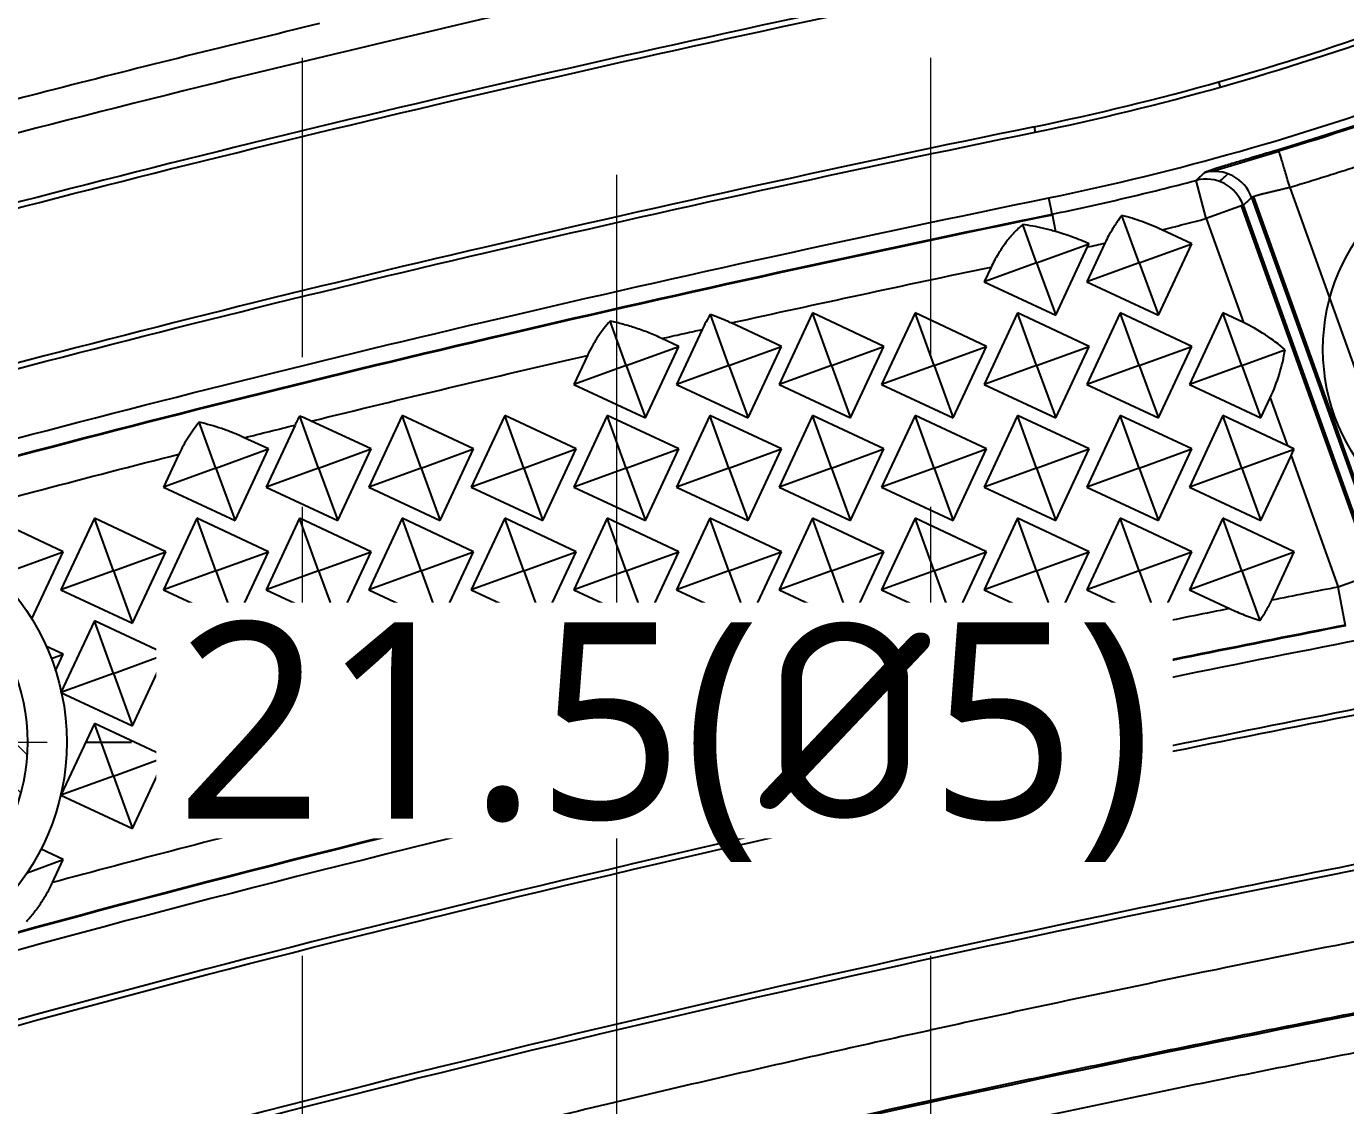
# Model space of a CAD drawing. Header units: millimetres. Extents: x 2519 to 3162, y 2051 to 2506.
# Drawn here: x 2780.9 to 2797.7, y 2296.42 to 2310.16 of the extents above; entities that cross this region are included whole.
import ezdxf
from ezdxf.enums import TextEntityAlignment as Align
from ezdxf.lldxf.tags import DXFTag

# ---------------------------------------------------------------- set-up
doc = ezdxf.new("R2010")
doc.units = ezdxf.units.MM
doc.linetypes.add('CENTER', pattern=[50.8, 31.75, -6.35, 6.35, -6.35])
doc.linetypes.add('HIDDEN', pattern=[9.525, 6.35, -3.175])
doc.layers.add('20', color=7, linetype='Continuous', true_color=0xffffff)
for name, color, linetype, lineweight in [('cool', 153, 'HIDDEN', 9), ('dim', 82, 'Continuous', 9), ('epin', 13, 'Continuous', 9)]:
    doc.layers.add(name, color=color, linetype=linetype, lineweight=lineweight)
doc.styles.add('Capful-A', font='')
doc.styles.add('TXT05', font='txt.shx', dxfattribs={"width": 0.5, "bigfont": 'gbcbig.shx'})
doc.styles.get('Capful-A').set_extended_font_data('Microsoft YaHei')
tags = doc.linetypes.add('DASHED', pattern=[25.72, 12.86, -12.86]).pattern_tags.tags
tags[6:7] = [DXFTag(74, 4), DXFTag(75, 0), DXFTag(340, '0'), DXFTag(46, 0.0), DXFTag(50, 0.0), DXFTag(44, 0.0), DXFTag(45, 0.0)]
tags[4:5] = [DXFTag(74, 4), DXFTag(75, 0), DXFTag(340, '0'), DXFTag(46, 0.0), DXFTag(50, 0.0), DXFTag(44, 0.0), DXFTag(45, 0.0)]
doc.dimstyles.new('Capful-A-1.0', dxfattribs={"dimtxt": 2.5, "dimasz": 2.5, "dimexe": 1.5, "dimexo": 1, "dimgap": 1.5, "dimtad": 0, "dimdsep": 46, "dimtxsty": 'Capful-A', "dimcen": 0, "dimclrt": 2, "dimazin": 2, "dimtfac": 1, "dimtmove": 0, "dimatfit": 3, "dimfxl": 0, "dimtolj": 1, "dimtzin": 0, "dimarcsym": 0})

# ---------------------------------------------------------------- blocks, each defined once
blk = doc.blocks.new('SL')
at = {"layer": 'cool', "color": 1, "linetype": 'CENTER', "lineweight": 18, "ltscale": 0.4}
blk.add_line((0, 220), (0, 0), dxfattribs=at)
at = {"layer": 'cool', "lineweight": 18, "ltscale": 0.6}
for p, q in [((-4, 208.79), (-4, 11.21)), ((4, 208.79), (4, 11.21))]:
    blk.add_line(p, q, dxfattribs=at)
blk = doc.blocks.new('epin_ejp_5')
at = {"layer": 'epin'}
h = blk.add_hatch(dxfattribs=at)
h.set_pattern_fill('_ANSI31', color=123, scale=0.125, angle=90)
h.set_pattern_definition([(135, (-3763.9753, 4046.3883), (-0.280633004, -0.280633004), [])])
h.paths.add_polyline_path([(0, 2.5, 0.414214), (-2.5, 0), (0, 0)])
h.paths.add_polyline_path([(2.5, 0), (0, 0), (0, -2.5, 0.414214)])
at = {"layer": 'epin', "color": 1, "linetype": 'CENTER', "ltscale": 0.1}
for p, q in [((0, -2.75), (0, 2.75)), ((-2.75, 0), (2.75, 0))]:
    blk.add_line(p, q, dxfattribs=at)
at = {"layer": 'epin'}
blk.add_circle((0, 0), 2.5, dxfattribs=at)
at = {"layer": 'epin', "color": 6, "style": 'TXT05', "width": 0.5}
blk.add_text('%%c5', height=1.75, dxfattribs=at).set_placement((0.829, 1.125), align=Align.MIDDLE)
blk = doc.blocks.new('*D151')
at = {"layer": 'Defpoints', "color": 0, "transparency": 16777216}
for p in [(2778.414, 2304.768), (2778.414, 2301.05), (2813.414, 2279.55)]:
    blk.add_point(p, dxfattribs=at)
at = {"layer": 'dim', "color": 0, "lineweight": -2, "transparency": 16777216}
blk.add_line((2778.414, 2301.55), (2778.414, 2304.768), dxfattribs=at)
at = {"layer": 'dim', "color": 2, "transparency": 16777216, "insert": (2778.414, 2306.972), "char_height": 2.5, "attachment_point": 5, "rotation": 90, "style": 'Capful-A', "bg_fill": 3, "box_fill_scale": 1.1, "bg_fill_color": 256, "bg_fill_true_color": 13158600, "bg_fill_transparency": 0}
blk.add_mtext('\\A1;35', dxfattribs=at)
blk = doc.blocks.new('*D152')
at = {"layer": 'Defpoints', "color": 0, "transparency": 16777216}
for p in [(2781.164, 2301.05), (2782.24, 2301.05), (2813.414, 2279.55)]:
    blk.add_point(p, dxfattribs=at)
at = {"layer": 'dim', "color": 0, "lineweight": -2, "transparency": 16777216}
blk.add_line((2781.663, 2301.05), (2782.24, 2301.05), dxfattribs=at)
at = {"layer": 'dim', "color": 2, "transparency": 16777216, "insert": (2789.027, 2301.05), "char_height": 2.5, "attachment_point": 5, "style": 'Capful-A', "bg_fill": 3, "box_fill_scale": 1.1, "bg_fill_color": 256, "bg_fill_true_color": 13158600, "bg_fill_transparency": 0}
blk.add_mtext('\\A1;21.5({\\fISOCPEUR|b0|i0|c134|p34;%%C}5)', dxfattribs=at)
blk = doc.blocks.new('*D154')
at = {"layer": 'Defpoints', "color": 0, "transparency": 16777216}
for p in [(2758.414, 2294.55), (2813.414, 2279.55)]:
    blk.add_point(p, dxfattribs=at)
at = {"layer": 'dim', "color": 0, "lineweight": -2, "transparency": 16777216}
blk.add_line((2758.414, 2295.05), (2758.414, 2298.29), dxfattribs=at)
at = {"layer": 'dim', "color": 2, "transparency": 16777216, "insert": (2758.414, 2300.469), "char_height": 2.5, "attachment_point": 5, "rotation": 90, "style": 'Capful-A', "bg_fill": 3, "box_fill_scale": 1.1, "bg_fill_color": 256, "bg_fill_true_color": 13158600, "bg_fill_transparency": 0}
blk.add_mtext('\\A1;55', dxfattribs=at)
at = {"layer": 'Defpoints', "color": 0, "transparency": 16777216}
blk.add_point((2758.414, 2298.29), dxfattribs=at)
blk = doc.blocks.new('*D155')
at = {"layer": 'Defpoints', "color": 0, "transparency": 16777216}
for p in [(2757.95, 2315.281), (2757.95, 2313.91), (2813.414, 2279.55)]:
    blk.add_point(p, dxfattribs=at)
at = {"layer": 'dim', "color": 0, "lineweight": -2, "transparency": 16777216}
blk.add_line((2757.95, 2314.41), (2757.95, 2315.281), dxfattribs=at)
at = {"layer": 'dim', "color": 2, "transparency": 16777216, "insert": (2757.95, 2319.846), "char_height": 2.5, "attachment_point": 5, "rotation": 90, "style": 'Capful-A', "bg_fill": 3, "box_fill_scale": 1.1, "bg_fill_color": 256, "bg_fill_true_color": 13158600, "bg_fill_transparency": 0}
blk.add_mtext('\\A1;55.46', dxfattribs=at)
blk = doc.blocks.new('*D156')
at = {"layer": 'Defpoints', "color": 0, "transparency": 16777216}
for p in [(2760.15, 2311.71), (2760.668, 2311.71), (2813.414, 2279.55)]:
    blk.add_point(p, dxfattribs=at)
at = {"layer": 'dim', "color": 0, "lineweight": -2, "transparency": 16777216}
blk.add_line((2760.65, 2311.71), (2760.668, 2311.71), dxfattribs=at)
at = {"layer": 'dim', "color": 2, "transparency": 16777216, "insert": (2765.258, 2311.71), "char_height": 2.5, "attachment_point": 5, "style": 'Capful-A', "bg_fill": 3, "box_fill_scale": 1.1, "bg_fill_color": 256, "bg_fill_true_color": 13158600, "bg_fill_transparency": 0}
blk.add_mtext('\\A1;32.16', dxfattribs=at)
blk = doc.blocks.new('*D158')
at = {"layer": 'Defpoints', "color": 0, "transparency": 16777216}
for p in [(2721.414, 2296.861), (2721.414, 2292.55), (2813.414, 2279.55)]:
    blk.add_point(p, dxfattribs=at)
at = {"layer": 'dim', "color": 0, "lineweight": -2, "transparency": 16777216}
blk.add_line((2721.414, 2293.05), (2721.414, 2296.861), dxfattribs=at)
at = {"layer": 'dim', "color": 2, "transparency": 16777216, "insert": (2721.414, 2299.131), "char_height": 2.5, "attachment_point": 5, "rotation": 90, "style": 'Capful-A', "bg_fill": 3, "box_fill_scale": 1.1, "bg_fill_color": 256, "bg_fill_true_color": 13158600, "bg_fill_transparency": 0}
blk.add_mtext('\\A1;92', dxfattribs=at)

msp = doc.modelspace()

# ---------------------------------------------------------------- linework, layer by layer
at = {"layer": '20', "color": 7, "linetype": 'Continuous'}
for p, q in [((2796.108, 2309.389), (2796.089, 2309.457)), ((2793.735, 2308.883), (2793.749, 2308.815)), ((2795.992, 2308.313), (2796.854, 2308.574)), ((2795.925, 2307.715), (2795.798, 2308.201)), ((2796.993, 2308.11), (2798.768, 2303.156)), ((2793.963, 2307.771), (2793.921, 2307.978)), ((2796.505, 2307.982), (2798.235, 2303.156)), ((2796.528, 2307.993), (2798.263, 2303.151)), ((2793.963, 2307.771), (2794.009, 2307.549)), ((2795.074, 2307.152), (2794.854, 2307.755)), ((2796.398, 2307.884), (2795.925, 2307.715)), ((2796.374, 2307.876), (2798.055, 2303.186)), ((2796.398, 2307.884), (2798.078, 2303.194)), ((2793.767, 2307.152), (2793.59, 2307.638)), ((2795.742, 2307.395), (2795.363, 2307.572)), ((2795.925, 2307.715), (2796.4, 2306.391)), ((2794.636, 2307.402), (2794.406, 2306.909)), ((2793.767, 2307.152), (2794.434, 2307.395)), ((2794.01, 2306.484), (2794.416, 2307.353)), ((2795.074, 2307.152), (2795.742, 2307.395)), ((2795.317, 2306.484), (2795.742, 2307.395)), ((2793.767, 2307.152), (2793.1, 2306.909)), ((2793.188, 2307.098), (2793.1, 2306.909)), ((2793.767, 2307.152), (2794.01, 2306.484)), ((2795.074, 2307.152), (2794.406, 2306.909)), ((2795.074, 2307.152), (2795.317, 2306.484)), ((2793.1, 2306.909), (2794.01, 2306.484)), ((2794.406, 2306.909), (2795.317, 2306.484)), ((2788.541, 2305.845), (2788.336, 2306.411)), ((2789.848, 2305.845), (2789.612, 2306.495)), ((2790.911, 2306.513), (2790.487, 2305.602)), ((2791.822, 2306.088), (2790.911, 2306.513)), ((2791.154, 2305.845), (2790.911, 2306.513)), ((2792.218, 2306.513), (2791.793, 2305.602)), ((2793.129, 2306.088), (2792.218, 2306.513)), ((2792.461, 2305.845), (2792.218, 2306.513)), ((2793.524, 2306.513), (2793.1, 2305.602)), ((2794.435, 2306.088), (2793.524, 2306.513)), ((2793.767, 2305.845), (2793.524, 2306.513)), ((2794.831, 2306.513), (2794.406, 2305.602)), ((2795.074, 2305.845), (2794.831, 2306.513)), ((2795.742, 2306.088), (2794.831, 2306.513)), ((2796.137, 2306.513), (2795.713, 2305.602)), ((2796.4, 2306.391), (2796.137, 2306.513)), ((2796.38, 2305.845), (2796.137, 2306.513)), ((2789.507, 2306.303), (2789.18, 2305.602)), ((2790.516, 2306.088), (2789.878, 2306.386)), ((2788.541, 2305.845), (2789.209, 2306.088)), ((2788.784, 2305.178), (2789.209, 2306.088)), ((2789.209, 2306.088), (2788.995, 2306.188)), ((2789.848, 2305.845), (2790.516, 2306.088)), ((2790.091, 2305.178), (2790.516, 2306.088)), ((2791.154, 2305.845), (2791.822, 2306.088)), ((2791.397, 2305.178), (2791.822, 2306.088)), ((2792.461, 2305.845), (2793.129, 2306.088)), ((2792.704, 2305.178), (2793.129, 2306.088)), ((2793.767, 2305.845), (2794.435, 2306.088)), ((2794.01, 2305.178), (2794.435, 2306.088)), ((2795.074, 2305.845), (2795.742, 2306.088)), ((2795.317, 2305.178), (2795.742, 2306.088)), ((2788.046, 2305.973), (2787.874, 2305.602)), ((2796.38, 2305.845), (2796.93, 2306.046)), ((2788.541, 2305.845), (2787.874, 2305.602)), ((2788.541, 2305.845), (2788.784, 2305.178)), ((2789.848, 2305.845), (2789.18, 2305.602)), ((2789.848, 2305.845), (2790.091, 2305.178)), ((2791.154, 2305.845), (2790.487, 2305.602)), ((2791.154, 2305.845), (2791.397, 2305.178)), ((2792.461, 2305.845), (2791.793, 2305.602)), ((2792.461, 2305.845), (2792.704, 2305.178)), ((2793.767, 2305.845), (2793.1, 2305.602)), ((2793.767, 2305.845), (2794.01, 2305.178)), ((2795.074, 2305.845), (2794.406, 2305.602)), ((2795.074, 2305.845), (2795.317, 2305.178)), ((2796.38, 2305.845), (2795.713, 2305.602)), ((2796.38, 2305.845), (2796.623, 2305.178)), ((2787.874, 2305.602), (2788.784, 2305.178)), ((2789.18, 2305.602), (2790.091, 2305.178)), ((2790.487, 2305.602), (2791.397, 2305.178)), ((2791.793, 2305.602), (2792.704, 2305.178)), ((2793.1, 2305.602), (2794.01, 2305.178)), ((2794.406, 2305.602), (2795.317, 2305.178)), ((2795.713, 2305.602), (2796.623, 2305.178)), ((2796.623, 2305.178), (2796.743, 2305.434)), ((2796.743, 2305.434), (2796.962, 2304.822)), ((2783.315, 2304.539), (2783.103, 2305.124)), ((2784.323, 2305.086), (2783.954, 2304.296)), ((2784.622, 2304.539), (2784.381, 2305.2)), ((2785.29, 2304.782), (2784.528, 2305.137)), ((2785.685, 2305.207), (2785.261, 2304.296)), ((2786.596, 2304.782), (2785.685, 2305.207)), ((2785.928, 2304.539), (2785.685, 2305.207)), ((2786.992, 2305.207), (2786.567, 2304.296)), ((2787.903, 2304.782), (2786.992, 2305.207)), ((2787.235, 2304.539), (2786.992, 2305.207)), ((2788.298, 2305.207), (2787.874, 2304.296)), ((2789.209, 2304.782), (2788.298, 2305.207)), ((2788.541, 2304.539), (2788.298, 2305.207)), ((2789.605, 2305.207), (2789.18, 2304.296)), ((2790.516, 2304.782), (2789.605, 2305.207)), ((2789.848, 2304.539), (2789.605, 2305.207)), ((2790.911, 2305.207), (2790.487, 2304.296)), ((2791.822, 2304.782), (2790.911, 2305.207)), ((2791.154, 2304.539), (2790.911, 2305.207)), ((2792.218, 2305.207), (2791.793, 2304.296)), ((2793.129, 2304.782), (2792.218, 2305.207)), ((2792.461, 2304.539), (2792.218, 2305.207)), ((2793.524, 2305.207), (2793.1, 2304.296)), ((2794.435, 2304.782), (2793.524, 2305.207)), ((2793.767, 2304.539), (2793.524, 2305.207)), ((2794.831, 2305.207), (2794.406, 2304.296)), ((2795.074, 2304.539), (2794.831, 2305.207)), ((2795.742, 2304.782), (2794.831, 2305.207)), ((2796.137, 2305.207), (2795.713, 2304.296)), ((2796.962, 2304.822), (2796.137, 2305.207)), ((2796.38, 2304.539), (2796.137, 2305.207)), ((2783.983, 2304.782), (2783.675, 2304.926)), ((2782.844, 2304.716), (2782.648, 2304.296)), ((2783.315, 2304.539), (2783.983, 2304.782)), ((2783.558, 2303.871), (2783.983, 2304.782)), ((2784.622, 2304.539), (2785.29, 2304.782)), ((2784.865, 2303.871), (2785.29, 2304.782)), ((2785.928, 2304.539), (2786.596, 2304.782)), ((2786.171, 2303.871), (2786.596, 2304.782)), ((2787.235, 2304.539), (2787.903, 2304.782)), ((2787.478, 2303.871), (2787.903, 2304.782)), ((2788.541, 2304.539), (2789.209, 2304.782)), ((2788.784, 2303.871), (2789.209, 2304.782)), ((2789.848, 2304.539), (2790.516, 2304.782)), ((2790.091, 2303.871), (2790.516, 2304.782)), ((2791.154, 2304.539), (2791.822, 2304.782)), ((2791.397, 2303.871), (2791.822, 2304.782)), ((2792.461, 2304.539), (2793.129, 2304.782)), ((2792.704, 2303.871), (2793.129, 2304.782)), ((2793.767, 2304.539), (2794.435, 2304.782)), ((2794.01, 2303.871), (2794.435, 2304.782)), ((2795.074, 2304.539), (2795.742, 2304.782)), ((2795.317, 2303.871), (2795.742, 2304.782)), ((2796.38, 2304.539), (2797.045, 2304.781)), ((2796.623, 2303.871), (2797.008, 2304.695)), ((2797.008, 2304.695), (2797.606, 2303.025)), ((2783.315, 2304.539), (2782.648, 2304.296)), ((2783.315, 2304.539), (2783.558, 2303.871)), ((2784.622, 2304.539), (2783.954, 2304.296)), ((2784.622, 2304.539), (2784.865, 2303.871)), ((2785.928, 2304.539), (2785.261, 2304.296)), ((2785.928, 2304.539), (2786.171, 2303.871)), ((2787.235, 2304.539), (2786.567, 2304.296)), ((2787.235, 2304.539), (2787.478, 2303.871)), ((2788.541, 2304.539), (2787.874, 2304.296)), ((2788.541, 2304.539), (2788.784, 2303.871)), ((2789.848, 2304.539), (2789.18, 2304.296)), ((2789.848, 2304.539), (2790.091, 2303.871)), ((2791.154, 2304.539), (2790.487, 2304.296)), ((2791.154, 2304.539), (2791.397, 2303.871)), ((2792.461, 2304.539), (2791.793, 2304.296)), ((2792.461, 2304.539), (2792.704, 2303.871)), ((2793.767, 2304.539), (2793.1, 2304.296)), ((2793.767, 2304.539), (2794.01, 2303.871)), ((2795.074, 2304.539), (2794.406, 2304.296)), ((2795.074, 2304.539), (2795.317, 2303.871)), ((2796.38, 2304.539), (2795.713, 2304.296)), ((2796.38, 2304.539), (2796.623, 2303.871)), ((2782.648, 2304.296), (2783.558, 2303.871)), ((2783.954, 2304.296), (2784.865, 2303.871)), ((2785.261, 2304.296), (2786.171, 2303.871)), ((2786.567, 2304.296), (2787.478, 2303.871)), ((2787.874, 2304.296), (2788.784, 2303.871)), ((2789.18, 2304.296), (2790.091, 2303.871)), ((2790.487, 2304.296), (2791.397, 2303.871)), ((2791.793, 2304.296), (2792.704, 2303.871)), ((2793.1, 2304.296), (2794.01, 2303.871)), ((2794.406, 2304.296), (2795.317, 2303.871)), ((2795.713, 2304.296), (2796.623, 2303.871)), ((2781.37, 2303.475), (2780.459, 2303.9)), ((2781.766, 2303.9), (2781.341, 2302.989)), ((2782.677, 2303.475), (2781.766, 2303.9)), ((2782.009, 2303.232), (2781.766, 2303.9)), ((2783.072, 2303.9), (2782.648, 2302.989)), ((2783.983, 2303.475), (2783.072, 2303.9)), ((2783.315, 2303.232), (2783.072, 2303.9)), ((2784.379, 2303.9), (2783.954, 2302.989)), ((2785.29, 2303.475), (2784.379, 2303.9)), ((2784.622, 2303.232), (2784.379, 2303.9)), ((2785.685, 2303.9), (2785.261, 2302.989)), ((2786.596, 2303.475), (2785.685, 2303.9)), ((2785.928, 2303.232), (2785.685, 2303.9)), ((2786.992, 2303.9), (2786.567, 2302.989)), ((2787.903, 2303.475), (2786.992, 2303.9)), ((2787.235, 2303.232), (2786.992, 2303.9)), ((2788.298, 2303.9), (2787.874, 2302.989)), ((2789.209, 2303.475), (2788.298, 2303.9)), ((2788.541, 2303.232), (2788.298, 2303.9)), ((2789.605, 2303.9), (2789.18, 2302.989)), ((2790.516, 2303.475), (2789.605, 2303.9)), ((2789.848, 2303.232), (2789.605, 2303.9)), ((2790.911, 2303.9), (2790.487, 2302.989)), ((2791.822, 2303.475), (2790.911, 2303.9)), ((2791.154, 2303.232), (2790.911, 2303.9)), ((2792.218, 2303.9), (2791.793, 2302.989)), ((2793.129, 2303.475), (2792.218, 2303.9)), ((2792.461, 2303.232), (2792.218, 2303.9)), ((2793.524, 2303.9), (2793.1, 2302.989)), ((2794.435, 2303.475), (2793.524, 2303.9)), ((2793.767, 2303.232), (2793.524, 2303.9)), ((2794.831, 2303.9), (2794.406, 2302.989)), ((2795.742, 2303.475), (2794.831, 2303.9)), ((2795.074, 2303.232), (2794.831, 2303.9)), ((2796.137, 2303.9), (2795.713, 2302.989)), ((2797.048, 2303.475), (2796.137, 2303.9)), ((2796.38, 2303.232), (2796.137, 2303.9)), ((2780.702, 2303.232), (2781.37, 2303.475)), ((2780.971, 2302.619), (2781.37, 2303.475)), ((2782.009, 2303.232), (2782.677, 2303.475)), ((2782.252, 2302.565), (2782.677, 2303.475)), ((2783.315, 2303.232), (2783.983, 2303.475)), ((2783.558, 2302.565), (2783.983, 2303.475)), ((2784.622, 2303.232), (2785.29, 2303.475)), ((2784.865, 2302.565), (2785.29, 2303.475)), ((2785.928, 2303.232), (2786.596, 2303.475)), ((2786.171, 2302.565), (2786.596, 2303.475)), ((2787.235, 2303.232), (2787.903, 2303.475)), ((2787.478, 2302.565), (2787.903, 2303.475)), ((2788.541, 2303.232), (2789.209, 2303.475)), ((2788.784, 2302.565), (2789.209, 2303.475)), ((2789.848, 2303.232), (2790.516, 2303.475)), ((2790.091, 2302.565), (2790.516, 2303.475)), ((2791.154, 2303.232), (2791.822, 2303.475)), ((2791.397, 2302.565), (2791.822, 2303.475)), ((2792.461, 2303.232), (2793.129, 2303.475)), ((2792.704, 2302.565), (2793.129, 2303.475)), ((2793.767, 2303.232), (2794.435, 2303.475)), ((2794.01, 2302.565), (2794.435, 2303.475)), ((2795.074, 2303.232), (2795.742, 2303.475)), ((2795.317, 2302.566), (2795.742, 2303.475)), ((2796.38, 2303.232), (2797.048, 2303.475)), ((2796.761, 2302.858), (2797.048, 2303.475)), ((2782.009, 2303.232), (2781.341, 2302.989)), ((2782.009, 2303.232), (2782.252, 2302.565)), ((2783.315, 2303.232), (2782.648, 2302.989)), ((2783.315, 2303.232), (2783.558, 2302.565)), ((2784.622, 2303.232), (2783.954, 2302.989)), ((2784.622, 2303.232), (2784.865, 2302.565)), ((2785.928, 2303.232), (2785.261, 2302.989)), ((2785.928, 2303.232), (2786.171, 2302.565)), ((2787.235, 2303.232), (2786.567, 2302.989)), ((2787.235, 2303.232), (2787.478, 2302.565)), ((2788.541, 2303.232), (2787.874, 2302.989)), ((2788.541, 2303.232), (2788.784, 2302.565)), ((2789.848, 2303.232), (2789.18, 2302.989)), ((2789.848, 2303.232), (2790.091, 2302.565)), ((2791.154, 2303.232), (2790.487, 2302.989)), ((2791.154, 2303.232), (2791.397, 2302.565)), ((2792.461, 2303.232), (2791.793, 2302.989)), ((2792.461, 2303.232), (2792.704, 2302.565)), ((2793.767, 2303.232), (2793.1, 2302.989)), ((2793.767, 2303.232), (2794.01, 2302.565)), ((2795.074, 2303.232), (2794.406, 2302.989)), ((2795.074, 2303.232), (2795.317, 2302.565)), ((2796.38, 2303.232), (2795.713, 2302.989)), ((2796.38, 2303.232), (2796.611, 2302.6)), ((2798.078, 2303.194), (2797.606, 2303.025)), ((2781.341, 2302.989), (2782.252, 2302.565)), ((2782.648, 2302.989), (2783.558, 2302.565)), ((2783.954, 2302.989), (2784.865, 2302.565)), ((2785.261, 2302.989), (2786.171, 2302.565)), ((2786.567, 2302.989), (2787.478, 2302.565)), ((2787.874, 2302.989), (2788.784, 2302.565)), ((2789.18, 2302.989), (2790.091, 2302.565)), ((2790.487, 2302.989), (2791.397, 2302.565)), ((2791.793, 2302.989), (2792.704, 2302.565)), ((2793.1, 2302.989), (2794.01, 2302.565)), ((2794.406, 2302.989), (2795.317, 2302.565)), ((2795.713, 2302.989), (2796.223, 2302.751)), ((2797.702, 2302.532), (2797.606, 2303.025)), ((2781.766, 2302.594), (2781.341, 2301.683)), ((2782.677, 2302.169), (2781.766, 2302.594)), ((2782.009, 2301.926), (2781.766, 2302.594)), ((2783.072, 2302.594), (2782.648, 2301.683)), ((2783.983, 2302.169), (2783.072, 2302.594)), ((2783.315, 2301.926), (2783.072, 2302.594)), ((2784.379, 2302.594), (2783.954, 2301.683)), ((2785.29, 2302.169), (2784.379, 2302.594)), ((2784.622, 2301.926), (2784.379, 2302.594)), ((2785.685, 2302.594), (2785.261, 2301.683)), ((2786.596, 2302.169), (2785.685, 2302.594)), ((2785.928, 2301.926), (2785.685, 2302.594)), ((2786.992, 2302.594), (2786.567, 2301.683)), ((2787.903, 2302.169), (2786.992, 2302.594)), ((2787.235, 2301.926), (2786.992, 2302.594)), ((2788.298, 2302.594), (2787.874, 2301.683)), ((2789.209, 2302.169), (2788.298, 2302.594)), ((2788.541, 2301.926), (2788.298, 2302.594)), ((2789.605, 2302.594), (2789.18, 2301.683)), ((2790.516, 2302.169), (2789.605, 2302.594)), ((2789.848, 2301.926), (2789.605, 2302.594)), ((2790.911, 2302.594), (2790.487, 2301.683)), ((2791.822, 2302.169), (2790.911, 2302.594)), ((2791.154, 2301.926), (2790.911, 2302.594)), ((2781.37, 2302.169), (2781.155, 2302.269)), ((2781.219, 2302.114), (2781.37, 2302.169)), ((2781.273, 2301.96), (2781.37, 2302.169)), ((2782.009, 2301.926), (2782.677, 2302.169)), ((2782.252, 2301.258), (2782.677, 2302.169)), ((2783.315, 2301.926), (2783.983, 2302.169)), ((2783.558, 2301.258), (2783.983, 2302.169)), ((2784.622, 2301.926), (2785.29, 2302.169)), ((2784.865, 2301.258), (2785.29, 2302.169)), ((2785.928, 2301.926), (2786.596, 2302.169)), ((2786.171, 2301.258), (2786.596, 2302.169)), ((2787.235, 2301.926), (2787.903, 2302.169)), ((2787.478, 2301.258), (2787.903, 2302.169)), ((2788.541, 2301.926), (2789.209, 2302.169)), ((2788.784, 2301.258), (2789.209, 2302.169)), ((2789.848, 2301.926), (2790.516, 2302.169)), ((2790.189, 2301.469), (2790.516, 2302.169)), ((2791.154, 2301.926), (2791.822, 2302.169)), ((2791.646, 2301.792), (2791.822, 2302.169)), ((2782.009, 2301.926), (2781.341, 2301.683)), ((2782.009, 2301.926), (2782.252, 2301.258)), ((2783.315, 2301.926), (2782.648, 2301.683)), ((2783.315, 2301.926), (2783.558, 2301.258)), ((2784.622, 2301.926), (2783.954, 2301.683)), ((2784.622, 2301.926), (2784.865, 2301.258)), ((2785.928, 2301.926), (2785.261, 2301.683)), ((2785.928, 2301.926), (2786.171, 2301.258)), ((2787.235, 2301.926), (2786.567, 2301.683)), ((2787.235, 2301.926), (2787.478, 2301.258)), ((2788.541, 2301.926), (2787.874, 2301.683)), ((2788.541, 2301.926), (2788.784, 2301.258)), ((2789.848, 2301.926), (2789.18, 2301.683)), ((2789.848, 2301.926), (2790.084, 2301.276)), ((2791.154, 2301.926), (2790.487, 2301.683)), ((2791.154, 2301.926), (2791.36, 2301.36)), ((2781.341, 2301.683), (2782.252, 2301.258)), ((2782.648, 2301.683), (2783.558, 2301.258)), ((2783.954, 2301.683), (2784.865, 2301.258)), ((2785.261, 2301.683), (2786.171, 2301.258)), ((2786.567, 2301.683), (2787.478, 2301.258)), ((2787.874, 2301.683), (2788.784, 2301.258)), ((2789.18, 2301.683), (2789.819, 2301.385)), ((2790.487, 2301.683), (2790.7, 2301.583)), ((2781.766, 2301.287), (2781.341, 2300.376)), ((2782.677, 2300.862), (2781.766, 2301.287)), ((2782.009, 2300.619), (2781.766, 2301.287)), ((2783.072, 2301.287), (2782.648, 2300.376)), ((2783.983, 2300.862), (2783.072, 2301.287)), ((2783.315, 2300.619), (2783.072, 2301.287)), ((2784.379, 2301.287), (2783.954, 2300.376)), ((2785.29, 2300.862), (2784.379, 2301.287)), ((2784.622, 2300.619), (2784.379, 2301.287)), ((2785.685, 2301.287), (2785.261, 2300.376)), ((2786.596, 2300.862), (2785.685, 2301.287)), ((2785.928, 2300.619), (2785.685, 2301.287)), ((2782.009, 2300.619), (2782.677, 2300.862)), ((2782.252, 2299.952), (2782.677, 2300.862)), ((2783.315, 2300.619), (2783.983, 2300.862)), ((2783.558, 2299.952), (2783.983, 2300.862)), ((2784.622, 2300.619), (2785.29, 2300.862)), ((2784.999, 2300.24), (2785.29, 2300.862)), ((2785.928, 2300.619), (2786.596, 2300.862)), ((2786.475, 2300.602), (2786.596, 2300.862)), ((2782.009, 2300.619), (2781.341, 2300.376)), ((2782.009, 2300.619), (2782.252, 2299.952)), ((2783.315, 2300.619), (2782.648, 2300.376)), ((2783.315, 2300.619), (2783.558, 2299.952)), ((2784.622, 2300.619), (2783.954, 2300.376)), ((2784.622, 2300.619), (2784.853, 2299.983)), ((2785.928, 2300.619), (2785.261, 2300.376)), ((2785.928, 2300.619), (2786.12, 2300.093)), ((2781.341, 2300.376), (2782.252, 2299.952)), ((2782.648, 2300.376), (2783.558, 2299.952)), ((2783.954, 2300.376), (2784.51, 2300.117)), ((2785.261, 2300.376), (2785.361, 2300.33)), ((2781.37, 2299.556), (2781.087, 2299.688)), ((2780.912, 2299.389), (2781.37, 2299.556)), ((2781.234, 2299.264), (2781.37, 2299.556))]:
    msp.add_line(p, q, dxfattribs=at)
at = {"layer": '20', "color": 8, "linetype": 'DASHED', "ltscale": 0.1}
msp.add_circle((2799.914, 2306.05), 2.5, dxfattribs=at)
at = {"layer": '20', "color": 8, "linetype": 'DASHED', "ltscale": 0.2}
msp.add_circle((2778.414, 2301.05), 3, dxfattribs=at)
at = {"layer": '20', "color": 7, "linetype": 'Continuous'}
for radius, start in [(33.213, 281.5982), (33.283, 281.5982), (34.137, 281.5981), (34.269, 286.6087)]:
    msp.add_arc((2787.058, 2341.418), radius, start, 290, dxfattribs=at)
for centre, major_axis, ratio, start_param, end_param in [((2795.925, 2307.715), (-0.338, 0.372), 0.998395, 4.319988, 5.802759), ((2796.033, 2307.813), (0.339, -0.371), 0.998391, 1.175342, 2.661821), ((2766.3, 2333.997), (-41.537, -14.852), 0.866335, 2.025337, 2.028709), ((2796.519, 2306.058), (-0.64, 0.4), 0.311902, 4.222224, 5.089123), ((2796.622, 2305.77), (-0.236, -0.726), 0.308153, 1.191573, 2.058473), ((2797.081, 2304.489), (-0.64, 0.4), 0.311902, 4.959921, 5.089123), ((2796.887, 2305.031), (-0.236, -0.726), 0.308153, 1.191573, 1.320776)]:
    msp.add_ellipse(centre, major_axis=major_axis, ratio=ratio, start_param=start_param, end_param=end_param, dxfattribs=at)
for points, knots in [([(2793.196, 2311.664), (2793.192, 2311.663), (2793.187, 2311.662), (2790.759, 2311.164), (2786.035, 2310.13), (2779.94, 2308.611), (2776.264, 2307.584), (2774.756, 2307.142)], [0, 0, 0, 0, 0.000709, 0.000709, 0.367931, 0.735152, 1, 1, 1, 1]), ([(2793.354, 2310.824), (2790.99, 2310.339), (2786.384, 2309.334), (2779.684, 2307.669), (2775.364, 2306.444), (2773.27, 2305.806)], [0, 0, 0, 0, 0.349298, 0.682453, 1, 1, 1, 1]), ([(2773.29, 2305.739), (2775.384, 2306.376), (2779.702, 2307.601), (2786.4, 2309.265), (2791.005, 2310.271), (2793.368, 2310.756)], [0, 0, 0, 0, 0.317547, 0.650702, 1, 1, 1, 1]), ([(2798.774, 2309.228), (2798.281, 2309.049), (2797.641, 2308.832), (2796.995, 2308.635), (2796.85, 2308.591)], [0, 0, 0, 0, 0.775554, 1, 1, 1, 1]), ([(2793.735, 2308.883), (2791.393, 2308.403), (2786.832, 2307.407), (2780.198, 2305.758), (2775.919, 2304.545), (2773.845, 2303.914)], [0, 0, 0, 0, 0.350067, 0.683285, 1, 1, 1, 1]), ([(2773.866, 2303.847), (2775.939, 2304.478), (2780.216, 2305.69), (2786.848, 2307.338), (2791.408, 2308.334), (2793.749, 2308.815)], [0, 0, 0, 0, 0.316715, 0.649933, 1, 1, 1, 1]), ([(2796.849, 2308.591), (2796.839, 2308.588), (2796.819, 2308.582), (2796.79, 2308.574), (2796.762, 2308.565), (2796.735, 2308.557), (2796.708, 2308.549), (2796.683, 2308.542), (2796.658, 2308.534), (2796.635, 2308.527), (2796.612, 2308.521), (2796.591, 2308.514), (2796.57, 2308.508), (2796.551, 2308.502), (2796.532, 2308.497), (2796.514, 2308.492), (2796.479, 2308.481), (2796.423, 2308.464), (2796.348, 2308.442), (2796.27, 2308.419), (2796.188, 2308.394), (2796.112, 2308.37), (2796.052, 2308.352), (2796.01, 2308.338), (2795.969, 2308.325), (2795.942, 2308.315), (2795.926, 2308.309), (2795.919, 2308.306), (2795.914, 2308.304), (2795.91, 2308.302), (2795.907, 2308.301), (2795.905, 2308.3), (2795.904, 2308.299), (2795.904, 2308.298), (2795.903, 2308.298)], [0, 0, 0, 0, 0.020714, 0.040829, 0.060348, 0.07927, 0.097596, 0.115327, 0.132464, 0.149008, 0.16496, 0.180319, 0.195085, 0.209257, 0.222834, 0.235816, 0.248203, 0.302538, 0.361978, 0.426544, 0.496291, 0.586643, 0.658486, 0.711774, 0.764044, 0.85393, 0.879918, 0.9037, 0.925272, 0.944635, 0.961788, 0.976732, 0.989469, 1, 1, 1, 1]), ([(2796.993, 2308.11), (2796.983, 2308.143), (2796.973, 2308.175), (2796.954, 2308.239), (2796.945, 2308.27), (2796.928, 2308.327), (2796.92, 2308.354), (2796.905, 2308.404), (2796.898, 2308.426), (2796.886, 2308.466), (2796.881, 2308.485), (2796.871, 2308.519), (2796.866, 2308.535), (2796.858, 2308.561), (2796.855, 2308.571), (2796.851, 2308.586), (2796.849, 2308.59), (2796.849, 2308.591)], [0, 0, 0, 0, 0.125, 0.125, 0.25, 0.25, 0.375, 0.375, 0.5, 0.5, 0.625, 0.625, 0.75, 0.75, 0.875, 0.875, 1, 1, 1, 1]), ([(2796.993, 2308.11), (2796.989, 2308.109), (2796.981, 2308.107), (2796.97, 2308.104), (2796.959, 2308.102), (2796.948, 2308.099), (2796.938, 2308.097), (2796.927, 2308.094), (2796.917, 2308.092), (2796.907, 2308.089), (2796.897, 2308.087), (2796.887, 2308.084), (2796.877, 2308.082), (2796.868, 2308.08), (2796.858, 2308.077), (2796.849, 2308.075), (2796.84, 2308.073), (2796.832, 2308.071), (2796.823, 2308.069), (2796.815, 2308.067), (2796.807, 2308.065), (2796.799, 2308.063), (2796.791, 2308.061), (2796.783, 2308.059), (2796.776, 2308.058), (2796.769, 2308.056), (2796.762, 2308.054), (2796.755, 2308.053), (2796.748, 2308.051), (2796.742, 2308.049), (2796.736, 2308.048), (2796.73, 2308.046), (2796.724, 2308.045), (2796.718, 2308.044), (2796.712, 2308.042), (2796.707, 2308.041), (2796.702, 2308.04), (2796.697, 2308.038), (2796.692, 2308.037), (2796.687, 2308.036), (2796.682, 2308.035), (2796.678, 2308.034), (2796.673, 2308.033), (2796.669, 2308.032), (2796.665, 2308.031), (2796.661, 2308.03), (2796.658, 2308.029), (2796.649, 2308.027), (2796.637, 2308.024), (2796.62, 2308.019), (2796.605, 2308.015), (2796.591, 2308.012), (2796.578, 2308.008), (2796.565, 2308.005), (2796.555, 2308.001), (2796.545, 2307.998), (2796.536, 2307.996), (2796.528, 2307.993), (2796.522, 2307.991), (2796.517, 2307.989), (2796.512, 2307.987), (2796.509, 2307.985), (2796.507, 2307.983), (2796.506, 2307.982), (2796.505, 2307.982)], [0, 0, 0, 0, 0.015222, 0.030252, 0.04509, 0.059736, 0.074191, 0.088453, 0.102524, 0.116402, 0.130089, 0.143584, 0.156887, 0.169999, 0.182918, 0.195645, 0.208181, 0.220525, 0.232677, 0.244637, 0.256405, 0.267981, 0.279366, 0.290559, 0.30156, 0.312369, 0.322986, 0.333411, 0.343645, 0.353687, 0.363537, 0.373195, 0.382661, 0.391936, 0.401019, 0.40991, 0.418609, 0.427117, 0.435433, 0.443557, 0.45149, 0.45923, 0.466779, 0.474137, 0.481303, 0.488277, 0.495059, 0.50165, 0.534839, 0.567748, 0.60038, 0.632735, 0.664816, 0.696623, 0.728158, 0.759422, 0.790418, 0.821146, 0.851609, 0.881808, 0.911745, 0.941421, 0.970839, 1, 1, 1, 1]), ([(2774.115, 2303.029), (2776.179, 2303.658), (2780.439, 2304.865), (2787.046, 2306.507), (2791.589, 2307.499), (2793.921, 2307.978)], [0, 0, 0, 0, 0.317051, 0.650278, 1, 1, 1, 1]), ([(2774.176, 2302.828), (2774.176, 2302.828), (2776.238, 2303.455), (2780.493, 2304.662), (2787.094, 2306.302), (2791.633, 2307.293), (2793.963, 2307.771)], [0, 0, 0, 0, 0.000001, 0.317051, 0.650278, 1, 1, 1, 1]), ([(2793.966, 2307.759), (2793.966, 2307.759), (2791.636, 2307.28), (2787.097, 2306.289), (2780.496, 2304.649), (2776.242, 2303.443), (2774.18, 2302.815), (2774.18, 2302.815)], [0, 0, 0, 0, 0, 0.349722, 0.682949, 0.999999, 1, 1, 1, 1]), ([(2794.854, 2307.755), (2794.834, 2307.73), (2794.814, 2307.703), (2794.785, 2307.661), (2794.775, 2307.647), (2794.756, 2307.618), (2794.747, 2307.603), (2794.719, 2307.559), (2794.701, 2307.528), (2794.667, 2307.466), (2794.651, 2307.434), (2794.636, 2307.402)], [0, 0, 0, 0, 0.25, 0.25, 0.375, 0.375, 0.5, 0.5, 0.75, 0.75, 1, 1, 1, 1]), ([(2795.363, 2307.572), (2795.32, 2307.591), (2795.278, 2307.61), (2795.193, 2307.644), (2795.151, 2307.66), (2795.066, 2307.691), (2794.982, 2307.719), (2794.897, 2307.744), (2794.854, 2307.755)], [0, 0, 0, 0, 0.25, 0.25, 0.5, 0.5, 0.75, 1, 1, 1, 1]), ([(2793.59, 2307.638), (2793.554, 2307.609), (2793.517, 2307.575), (2793.472, 2307.526), (2793.463, 2307.516), (2793.445, 2307.496), (2793.436, 2307.485), (2793.409, 2307.454), (2793.374, 2307.409), (2793.341, 2307.362), (2793.316, 2307.325), (2793.307, 2307.312), (2793.291, 2307.287), (2793.283, 2307.274), (2793.259, 2307.235), (2793.244, 2307.208), (2793.215, 2307.154), (2793.201, 2307.126), (2793.188, 2307.098)], [0, 0, 0, 0, 0.25, 0.25, 0.3125, 0.3125, 0.375, 0.375, 0.5, 0.625, 0.625, 0.6875, 0.6875, 0.75, 0.75, 0.875, 0.875, 1, 1, 1, 1]), ([(2794.434, 2307.395), (2794.399, 2307.41), (2794.363, 2307.425), (2794.293, 2307.453), (2794.257, 2307.467), (2794.151, 2307.505), (2794.08, 2307.528), (2794.009, 2307.549)], [0, 0, 0, 0, 0.25, 0.25, 0.5, 0.5, 1, 1, 1, 1]), ([(2788.336, 2306.411), (2788.309, 2306.381), (2788.282, 2306.349), (2788.231, 2306.283), (2788.205, 2306.248), (2788.168, 2306.192), (2788.156, 2306.173), (2788.133, 2306.135), (2788.121, 2306.115), (2788.087, 2306.056), (2788.066, 2306.015), (2788.046, 2305.973)], [0, 0, 0, 0, 0.25, 0.25, 0.5, 0.5, 0.625, 0.625, 0.75, 0.75, 1, 1, 1, 1]), ([(2788.995, 2306.188), (2788.94, 2306.214), (2788.885, 2306.237), (2788.802, 2306.27), (2788.774, 2306.281), (2788.718, 2306.301), (2788.69, 2306.311), (2788.608, 2306.338), (2788.553, 2306.355), (2788.444, 2306.385), (2788.39, 2306.399), (2788.336, 2306.411)], [0, 0, 0, 0, 0.25, 0.25, 0.375, 0.375, 0.5, 0.5, 0.75, 0.75, 1, 1, 1, 1]), ([(2783.103, 2305.124), (2783.078, 2305.095), (2783.055, 2305.065), (2783.009, 2305.001), (2782.986, 2304.968), (2782.942, 2304.9), (2782.921, 2304.864), (2782.881, 2304.792), (2782.861, 2304.754), (2782.844, 2304.716)], [0, 0, 0, 0, 0.25, 0.25, 0.5, 0.5, 0.75, 0.75, 1, 1, 1, 1]), ([(2783.675, 2304.926), (2783.651, 2304.937), (2783.628, 2304.947), (2783.58, 2304.968), (2783.555, 2304.978), (2783.483, 2305.007), (2783.435, 2305.025), (2783.34, 2305.057), (2783.244, 2305.087), (2783.15, 2305.112), (2783.103, 2305.124)], [0, 0, 0, 0, 0.125, 0.125, 0.25, 0.25, 0.5, 0.5, 0.75, 1, 1, 1, 1]), ([(2779.515, 2303.841), (2780.037, 2303.983), (2781.138, 2304.278), (2782.255, 2304.567), (2782.844, 2304.716)], [0.0431886, 0.0431886, 0.0431886, 0.0431886, 0.5, 1, 1, 1, 1]), ([(2804.289, 2303.525), (2800.867, 2302.938), (2794.281, 2301.689), (2784.822, 2299.53), (2778.814, 2297.881), (2775.947, 2297.009)], [0, 0, 0, 0, 0.357968, 0.690968, 1, 1, 1, 1]), ([(2796.223, 2302.751), (2796.072, 2302.721), (2795.771, 2302.661), (2795.467, 2302.597), (2795.317, 2302.567)], [0, 0, 0, 0, 0.500674, 1, 1, 1, 1]), ([(2796.223, 2302.751), (2796.287, 2302.721), (2796.351, 2302.694), (2796.481, 2302.644), (2796.546, 2302.621), (2796.611, 2302.6)], [0, 0, 0, 0, 0.5, 0.5, 1, 1, 1, 1]), ([(2796.611, 2302.6), (2796.625, 2302.62), (2796.638, 2302.64), (2796.665, 2302.682), (2796.678, 2302.703), (2796.715, 2302.767), (2796.739, 2302.812), (2796.761, 2302.858)], [0, 0, 0, 0, 0.25, 0.25, 0.5, 0.5, 1, 1, 1, 1]), ([(2775.881, 2297.223), (2778.753, 2298.097), (2784.768, 2299.747), (2792.07, 2301.414), (2796.468, 2302.304), (2797.7, 2302.544)], [0, 0, 0, 0, 0.40068, 0.832435, 1, 1, 1, 1]), ([(2797.702, 2302.532), (2796.471, 2302.291), (2792.073, 2301.401), (2784.772, 2299.735), (2778.757, 2298.084), (2775.885, 2297.211)], [0, 0, 0, 0, 0.167565, 0.59932, 1, 1, 1, 1]), ([(2804.434, 2302.683), (2801.017, 2302.097), (2794.445, 2300.851), (2785.019, 2298.698), (2779.043, 2297.058), (2776.195, 2296.192)], [0, 0, 0, 0, 0.358482, 0.691451, 1, 1, 1, 1]), ([(2776.216, 2296.124), (2779.063, 2296.991), (2785.036, 2298.63), (2794.459, 2300.782), (2801.029, 2302.028), (2804.446, 2302.614)], [0, 0, 0, 0, 0.308549, 0.641518, 1, 1, 1, 1]), ([(2795.317, 2302.567), (2795.317, 2302.567), (2795.316, 2302.566), (2794.689, 2302.438), (2793.445, 2302.182), (2792.242, 2301.922), (2791.646, 2301.792)], [0, 0, 0, 0, 0.000321, 0.000321, 0.500161, 1, 1, 1, 1]), ([(2791.36, 2301.36), (2791.387, 2301.389), (2791.413, 2301.42), (2791.464, 2301.486), (2791.489, 2301.52), (2791.526, 2301.575), (2791.538, 2301.594), (2791.561, 2301.632), (2791.573, 2301.651), (2791.606, 2301.71), (2791.627, 2301.75), (2791.646, 2301.792)], [0, 0, 0, 0, 0.25, 0.25, 0.5, 0.5, 0.625, 0.625, 0.75, 0.75, 1, 1, 1, 1]), ([(2790.7, 2301.583), (2790.755, 2301.558), (2790.81, 2301.534), (2790.894, 2301.501), (2790.922, 2301.491), (2790.977, 2301.47), (2791.005, 2301.461), (2791.088, 2301.433), (2791.143, 2301.416), (2791.252, 2301.385), (2791.306, 2301.372), (2791.36, 2301.36)], [0, 0, 0, 0, 0.25, 0.25, 0.375, 0.375, 0.5, 0.5, 0.75, 0.75, 1, 1, 1, 1]), ([(2804.762, 2300.771), (2801.367, 2300.189), (2794.84, 2298.951), (2785.488, 2296.815), (2779.574, 2295.192), (2776.76, 2294.336)], [0, 0, 0, 0, 0.358482, 0.691451, 1, 1, 1, 1]), ([(2776.78, 2294.269), (2779.593, 2295.124), (2785.505, 2296.747), (2794.854, 2298.882), (2801.38, 2300.12), (2804.773, 2300.702)], [0, 0, 0, 0, 0.308549, 0.641518, 1, 1, 1, 1]), ([(2786.12, 2300.093), (2786.136, 2300.109), (2786.153, 2300.126), (2786.185, 2300.161), (2786.201, 2300.179), (2786.249, 2300.236), (2786.28, 2300.276), (2786.325, 2300.341), (2786.34, 2300.363), (2786.37, 2300.408), (2786.384, 2300.431), (2786.425, 2300.502), (2786.451, 2300.551), (2786.475, 2300.602)], [0, 0, 0, 0, 0.125, 0.125, 0.25, 0.25, 0.5, 0.5, 0.625, 0.625, 0.75, 0.75, 1, 1, 1, 1]), ([(2784.853, 2299.983), (2784.867, 2300.003), (2784.88, 2300.024), (2784.906, 2300.065), (2784.918, 2300.086), (2784.955, 2300.15), (2784.978, 2300.194), (2784.999, 2300.24)], [0, 0, 0, 0, 0.25, 0.25, 0.5, 0.5, 1, 1, 1, 1]), ([(2785.361, 2300.33), (2785.393, 2300.315), (2785.425, 2300.301), (2785.489, 2300.274), (2785.521, 2300.261), (2785.585, 2300.237), (2785.617, 2300.225), (2785.666, 2300.208), (2785.682, 2300.203), (2785.714, 2300.192), (2785.73, 2300.187), (2785.81, 2300.162), (2785.873, 2300.145), (2785.998, 2300.115), (2786.059, 2300.103), (2786.12, 2300.093)], [0, 0, 0, 0, 0.125, 0.125, 0.25, 0.25, 0.375, 0.375, 0.4375, 0.4375, 0.5, 0.5, 0.75, 0.75, 1, 1, 1, 1]), ([(2808.519, 2300.154), (2807.937, 2300.146), (2806.77, 2300.087), (2805.033, 2299.854), (2803.313, 2299.539), (2801.595, 2299.234), (2799.849, 2298.907), (2797.999, 2298.549), (2795.953, 2298.138), (2793.647, 2297.656), (2791.063, 2297.089), (2788.265, 2296.442), (2785.385, 2295.735), (2782.577, 2295.004), (2779.953, 2294.278), (2777.543, 2293.572), (2775.338, 2292.893), (2773.315, 2292.244), (2771.453, 2291.628), (2769.74, 2291.045), (2768.162, 2290.496), (2766.707, 2289.979), (2765.365, 2289.493), (2764.126, 2289.039), (2762.981, 2288.614), (2761.923, 2288.216), (2760.942, 2287.843), (2760.034, 2287.496), (2759.195, 2287.172), (2758.425, 2286.873), (2757.719, 2286.596), (2757.065, 2286.341), (2756.449, 2286.095), (2755.871, 2285.808), (2755.327, 2285.47), (2754.814, 2285.083), (2754.337, 2284.651), (2754.046, 2284.336), (2753.908, 2284.173)], [0, 0, 0, 0, 0.030437, 0.06108, 0.091672, 0.121975, 0.152414, 0.184682, 0.220603, 0.261676, 0.307992, 0.359047, 0.412044, 0.463209, 0.510904, 0.554575, 0.594656, 0.631653, 0.665804, 0.697311, 0.726394, 0.753276, 0.778131, 0.801109, 0.822358, 0.842036, 0.8603, 0.877272, 0.892963, 0.907369, 0.920518, 0.932657, 0.944109, 0.955228, 0.966367, 0.977595, 0.988828, 1, 1, 1, 1]), ([(2784.51, 2300.117), (2784.567, 2300.091), (2784.624, 2300.067), (2784.738, 2300.022), (2784.796, 2300.002), (2784.853, 2299.983)], [0, 0, 0, 0, 0.5, 0.5, 1, 1, 1, 1]), ([(2780.9, 2298.769), (2780.931, 2298.802), (2780.962, 2298.837), (2781.022, 2298.912), (2781.051, 2298.951), (2781.086, 2299.003), (2781.093, 2299.014), (2781.107, 2299.035), (2781.114, 2299.046), (2781.135, 2299.079), (2781.148, 2299.101), (2781.187, 2299.169), (2781.212, 2299.216), (2781.234, 2299.264)], [0, 0, 0, 0, 0.25, 0.25, 0.5, 0.5, 0.5625, 0.5625, 0.625, 0.625, 0.75, 0.75, 1, 1, 1, 1]), ([(2789.351, 2295.803), (2790.186, 2295.996), (2791.022, 2296.185), (2792.696, 2296.553), (2793.534, 2296.733), (2795.211, 2297.084), (2796.051, 2297.256), (2797.311, 2297.507), (2797.732, 2297.59), (2798.573, 2297.753), (2798.994, 2297.834), (2799.415, 2297.914)], [0, 0, 0, 0, 0.25, 0.25, 0.5, 0.5, 0.75, 0.75, 0.875, 0.875, 1, 1, 1, 1]), ([(2799.317, 2297.87), (2799.253, 2297.858), (2799.188, 2297.845), (2796.11, 2297.258), (2793.103, 2296.634), (2789.872, 2295.898), (2789.638, 2295.844), (2789.404, 2295.79)], [0, 0, 0, 0, 0.019562, 0.019562, 0.928962, 0.928962, 1, 1, 1, 1]), ([(2793.366, 2296.188), (2794.229, 2296.373), (2795.093, 2296.553), (2796.822, 2296.904), (2797.688, 2297.076), (2798.554, 2297.243)], [0, 0, 0, 0, 0.5, 0.5, 1, 1, 1, 1])]:
    msp.add_open_spline(points, degree=3, knots=knots, dxfattribs=at)
for points, degree in [([(2784.635, 2310.196), (2784.07, 2310.06), (2782.943, 2309.786), (2781.267, 2309.364), (2780.158, 2309.075), (2779.606, 2308.929)], 3), ([(2798.946, 2308.756), (2797.979, 2308.404), (2796.993, 2308.11)], 2), ([(2795.903, 2308.298), (2795.891, 2308.287), (2795.867, 2308.264), (2795.832, 2308.232), (2795.809, 2308.211), (2795.798, 2308.201)], 3), ([(2793.963, 2307.771), (2794.271, 2307.834), (2794.884, 2307.969), (2795.494, 2308.121), (2795.798, 2308.201)], 3), ([(2796.505, 2307.982), (2796.493, 2307.971), (2796.468, 2307.948), (2796.433, 2307.916), (2796.409, 2307.894), (2796.398, 2307.884)], 3), ([(2794.009, 2307.549), (2793.956, 2307.564), (2793.855, 2307.591), (2793.715, 2307.62), (2793.63, 2307.633), (2793.59, 2307.638)], 3), ([(2795.363, 2307.572), (2795.457, 2307.595), (2795.644, 2307.642), (2795.832, 2307.69), (2795.925, 2307.715)], 3), ([(2794.416, 2307.353), (2794.452, 2307.361), (2794.526, 2307.377), (2794.599, 2307.393), (2794.636, 2307.402)], 3), ([(2794.416, 2307.353), (2794.419, 2307.36), (2794.425, 2307.374), (2794.431, 2307.388), (2794.434, 2307.395)], 3), ([(2789.878, 2306.386), (2790.423, 2306.507), (2791.52, 2306.746), (2792.63, 2306.981), (2793.188, 2307.098)], 3), ([(2789.612, 2306.495), (2789.592, 2306.463), (2789.555, 2306.4), (2789.522, 2306.336), (2789.507, 2306.303)], 3), ([(2789.878, 2306.386), (2789.834, 2306.406), (2789.746, 2306.444), (2789.657, 2306.479), (2789.612, 2306.495)], 3), ([(2788.995, 2306.188), (2789.08, 2306.208), (2789.251, 2306.246), (2789.421, 2306.284), (2789.507, 2306.303)], 3), ([(2784.528, 2305.137), (2785.107, 2305.279), (2786.271, 2305.56), (2787.452, 2305.836), (2788.046, 2305.973)], 3), ([(2783.675, 2304.926), (2783.783, 2304.952), (2783.998, 2305.006), (2784.215, 2305.06), (2784.323, 2305.086)], 3), ([(2784.381, 2305.2), (2784.371, 2305.183), (2784.352, 2305.146), (2784.332, 2305.107), (2784.323, 2305.086)], 3), ([(2784.528, 2305.137), (2784.504, 2305.148), (2784.455, 2305.17), (2784.406, 2305.191), (2784.381, 2305.2)], 3), ([(2797.606, 2303.025), (2797.464, 2302.997), (2797.182, 2302.942), (2796.901, 2302.886), (2796.761, 2302.858)], 3), ([(2790.7, 2301.583), (2790.615, 2301.564), (2790.444, 2301.526), (2790.274, 2301.488), (2790.189, 2301.469)], 3), ([(2789.819, 2301.385), (2789.247, 2301.255), (2788.117, 2300.995), (2787.017, 2300.733), (2786.475, 2300.602)], 3), ([(2789.819, 2301.385), (2789.862, 2301.365), (2789.95, 2301.327), (2790.039, 2301.293), (2790.084, 2301.276)], 3), ([(2790.084, 2301.276), (2790.104, 2301.308), (2790.141, 2301.372), (2790.174, 2301.436), (2790.189, 2301.469)], 3), ([(2785.361, 2300.33), (2785.301, 2300.315), (2785.18, 2300.285), (2785.059, 2300.255), (2784.999, 2300.24)], 3), ([(2784.51, 2300.117), (2783.948, 2299.976), (2782.84, 2299.692), (2781.764, 2299.407), (2781.234, 2299.264)], 3)]:
    msp.add_open_spline(points, degree=degree, dxfattribs=at)

# ---------------------------------------------------------------- block references
at = {"lineweight": 18}
msp.add_blockref('SL', (2788.414, 2169.55), dxfattribs=at)
at = {"layer": 'epin'}
msp.add_blockref('epin_ejp_5', (2778.414, 2301.05), dxfattribs=at)

# ---------------------------------------------------------------- next in the draw order: dimensions: what is measured, and where the dimension line sits
at = {"layer": 'dim'}
dim = msp.add_ordinate_dim(feature_location=(2778.414, 2301.05), offset=(0, 3.717), dtype=1, origin=(2813.414, 2279.55), dimstyle='Capful-A-1.0', override={"dimasz": 2, "dimexe": 0.49975, "dimexo": 0.49975, "dimgap": 0.49975}, dxfattribs=at)
dim.commit()
dim.dimension.update_dxf_attribs({"geometry": '*D151', "text_midpoint": (2778.414, 2306.972)})

# ---------------------------------------------------------------- next in the draw order: dimensions: what is measured, and where the dimension line sits
dim = msp.add_ordinate_dim(feature_location=(2781.164, 2301.05), offset=(1.077, 0), dtype=0, origin=(2813.414, 2279.55), text='<>({\\fISOCPEUR|b0|i0|c134|p34;%%C}5)', dimstyle='Capful-A-1.0', override={"dimasz": 2, "dimexe": 0.49975, "dimexo": 0.49975, "dimgap": 0.49975}, dxfattribs=at)
dim.commit()
dim.dimension.update_dxf_attribs({"geometry": '*D152', "text_midpoint": (2789.027, 2301.05)})

# ---------------------------------------------------------------- next in the draw order: dimensions: what is measured, and where the dimension line sits
dim = msp.add_ordinate_dim(feature_location=(2758.414, 2294.55), offset=(0, 3.74), dtype=1, origin=(2813.414, 2279.55), dimstyle='Capful-A-1.0', override={"dimasz": 2, "dimexe": 0.49975, "dimexo": 0.49975, "dimgap": 0.49975}, dxfattribs=at)
dim.commit()
dim.dimension.update_dxf_attribs({"geometry": '*D154', "text_midpoint": (2758.414, 2300.469)})

# ---------------------------------------------------------------- next in the draw order: dimensions: what is measured, and where the dimension line sits
dim = msp.add_ordinate_dim(feature_location=(2757.95, 2313.91), offset=(0, 1.371), dtype=1, origin=(2813.414, 2279.55), dimstyle='Capful-A-1.0', override={"dimasz": 2, "dimexe": 0.49975, "dimexo": 0.49975, "dimgap": 0.49975}, dxfattribs=at)
dim.commit()
dim.dimension.update_dxf_attribs({"geometry": '*D155', "text_midpoint": (2757.95, 2319.846)})

# ---------------------------------------------------------------- next in the draw order: dimensions: what is measured, and where the dimension line sits
dim = msp.add_ordinate_dim(feature_location=(2760.15, 2311.71), offset=(0.518, 0), dtype=0, origin=(2813.414, 2279.55), dimstyle='Capful-A-1.0', override={"dimasz": 2, "dimexe": 0.49975, "dimexo": 0.49975, "dimgap": 0.49975}, dxfattribs=at)
dim.commit()
dim.dimension.update_dxf_attribs({"geometry": '*D156', "text_midpoint": (2765.258, 2311.71)})

# ---------------------------------------------------------------- next in the draw order: dimensions: what is measured, and where the dimension line sits
dim = msp.add_ordinate_dim(feature_location=(2721.414, 2292.55), offset=(0, 4.311), dtype=1, origin=(2813.414, 2279.55), dimstyle='Capful-A-1.0', override={"dimasz": 2, "dimexe": 0.49975, "dimexo": 0.49975, "dimgap": 0.49975}, dxfattribs=at)
dim.commit()
dim.dimension.update_dxf_attribs({"geometry": '*D158', "text_midpoint": (2721.414, 2299.131)})

# ---------------------------------------------------------------- next in the draw order: linework, layer by layer
at = {"color": 2}
msp.add_circle((2778.414, 2301.05), 2.5, dxfattribs=at)

doc.saveas('drawing.dxf')
